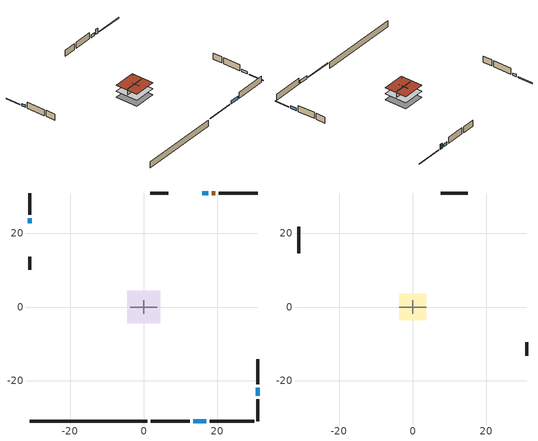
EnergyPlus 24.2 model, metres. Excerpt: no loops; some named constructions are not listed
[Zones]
conditioned space
 floor adiabatic (AdiabaticFloorConstruction): -4.44,-4.44 -4.44,4.44 4.44,4.44 4.44,-4.44 z0.3
 floor foundation (Slab2 construction): -4.44,-4.44 -4.44,4.44 4.44,4.44 4.44,-4.44 z-2.13
 wall outside (RimJoist1 construction): 1.9,-30.94 12.54,-30.94 z0.3:0.61
 wall outside (RimJoist2 construction): -30.94,30.94 -30.94,25.03 z0.3:0.61
 wall outside (RimJoist3 construction): 30.94,30.94 20.3,30.94 z0.3:0.61
 wall outside (RimJoist4 construction): 30.94,-30.94 30.94,-25.03 z0.3:0.61
 wall outside (AdiabaticWallConstruction 1): 19.38,30.94 18.46,30.94 z0.3:2.34
 wall outside (AdiabaticWallConstruction): 13.47,-30.94 16.95,-30.94 z0.3:1.46; -30.94,24.1 -30.94,22.77 z0.3:1.19; 17.53,30.94 15.85,30.94 z0.3:1.43; 30.94,-24.1 30.94,-21.87 z0.3:1.31
 wall outside (Wall3 construction): 17.88,-30.94 30.01,-30.94 z0.3:2.74
 wall outside (Wall4 construction): -30.94,13.6 -30.94,10.08 z0.3:2.74
 wall outside (Wall7 construction): 6.68,30.94 1.74,30.94 z0.3:2.74
 wall outside (Wall8 construction): 30.94,-20.94 30.94,-14.2 z0.3:2.74
 wall foundation (FoundationWall1 construction): -30.94,-30.94 0.97,-30.94 z-2.13:0.3
 wall to garage (Wall5 construction): 3.66,0 -3.66,0 z0.3:2.74
 wall to garage (Wall6 construction): 0,1.83 0,-1.83 z0.3:2.74
 window (WindowConstruction): 13.47,-30.94 16.95,-30.94 z0.3:1.46
 window (WindowConstruction 1): -30.94,24.1 -30.94,22.77 z0.3:1.19
 window (WindowConstruction 2): 17.53,30.94 15.85,30.94 z0.3:1.43
 window (WindowConstruction 3): 30.94,-24.1 30.94,-21.87 z0.3:1.31
 door (Door): 19.37,30.94 18.46,30.94 z0.3:2.34
 ceiling adiabatic (AdiabaticFloorConstruction): 4.44,-4.44 4.44,4.44 -4.44,4.44 -4.44,-4.44 z0.3
 roof outside (Roof2 construction): -4.44,4.44 -4.44,-4.44 4.44,-4.44 4.44,4.44 z2.74
garage
 floor foundation (Slab1 construction): -3.66,-3.66 -3.66,3.66 3.66,3.66 3.66,-3.66 z0
 wall outside (Wall1 construction): -30.94,21.85 -30.94,14.53 z0.3:2.74
 wall outside (Wall2 construction): 14.92,30.94 7.61,30.94 z0.3:2.74
 wall outside (Wall9 construction): 30.94,-13.27 30.94,-9.61 z0.3:2.74
 roof outside (Roof1 construction): -3.66,3.66 -3.66,-3.66 3.66,-3.66 3.66,3.66 z2.74
[Material] Roughness=Rough; Thermal Absorptance=0.9
Name | Thickness {m} | Conductivity {W/m-K} | Density {kg/m3} | Specific Heat {J/kg-K} | Solar Absorptance | Visible Absorptance
gypsum board | 0.0127 | 0.160291 | 801 | 837.4 | 0.6 | 0.6
osb sheathing 0.5 in. 2; osb sheathing 0.5 in. 3 | 0.0127 | 0.115458 | 512.64 | 1214.23 | 0.7 | 0.7
wall stud and cavity 2 | 0.1397 | 0.335416 | 139.0536 | 1170.24 | 0.7 | 0.7
[Construction]
Wall5 construction Reversed: gypsum board, wall stud and cavity 2, osb sheathing 0.5 in. 2
Wall6 construction Reversed: gypsum board, wall stud and cavity 2, osb sheathing 0.5 in. 3
[EnergyManagementSystem:Program]
mini_split_heat_pump_supply_fan_disaggregate_program: Set mini_split_heat_pump_supply_fan_clg = 0; Set mini_split_heat_pump_supply_fan_primary_htg = 0; Set mini_split_heat_pump_supply_fan_backup_htg = 0; If mini_split_heat_pump_clg_coil_s > 0; Set mini_split_heat_pump_supply_fan_clg = mini_split_heat_pump_supply_fan_s; ElseIf mini_split_heat_pump_htg_coil_s > 0 && (mini_split_heat_pump_backup_htg_coil_s > 0); Set mini_split_heat_pump_supply_fan_primary_htg = mini_split_heat_pump_supply_fan_s * mini_split_heat_pump_htg_coil_s / (mini_split_heat_pump_htg_coil_s + mini_split_heat_pump_backup_htg_coil_s); Set mini_split_heat_pump_supply_fan_backup_htg = mini_split_heat_pump_supply_fan_s * mini_split_heat_pump_backup_htg_coil_s / (mini_split_heat_pump_htg_coil_s + mini_split_heat_pump_backup_htg_coil_s); ElseIf mini_split_heat_pump_htg_coil_s > 0; Set mini_split_heat_pump_supply_fan_primary_htg = mini_split_heat_pump_supply_fan_s; Else; Set mini_split_heat_pump_supply_fan_backup_htg = mini_split_heat_pump_supply_fan_s; EndIf
natural_vent_program: Set Tin = tin_s; Set Tout = tout_s; Set Wout = out_wt_s; Set Pbar = out_pb_s; Set Phiout = (@RhFnTdbWPb Tout Wout Pbar); Set MaxHR = 0.0115; Set Tnvsp = (htg_sp_s + clg_sp_s) / 2; Set NVavail = natural_vent_s; Set ClgSsnAvail = cool_season; Set Qnv = 0; Set Qwhf = 0; Set whole_house_fan_act = 0; If ((Wout < MaxHR) && (Tin > Tout) && (Tin > Tnvsp) && (ClgSsnAvail > 0))|| ((Tin > Tout) && (Tin > Tnvsp) && (hvac_availability_schedule_s == 0)); Set WHF_Flow = 0; Set Adj = (Tin-Tnvsp)/(Tin-Tout); Set Adj = (@Min Adj 1); Set Adj = (@Max Adj 0); If (WHF_Flow > 0); Set Qwhf = WHF_Flow*Adj; Set WHF_W = 0; Set whole_house_fan_act = WHF_W*Adj; ElseIf (NVavail > 0); Set NVArea = 3753.3757190400006; Set Cs = 0.00010930442197923115; Set Cw = 7.138622473985284e-05; Set Tdiff = Tin-Tout; Set dT = (@Abs Tdiff); Set Vwind = site_vw_s; Set SGNV = NVArea*Adj*((((Cs*dT)+(Cw*(Vwind^2)))^0.5)/1000); Set MaxNV = 2.1369780228096005; Set Qnv = (@Min SGNV MaxNV); EndIf; EndIf; Set natural_vent_flow_act = Qnv; Set whole_house_fan_flow_act = Qwhf; Set natural_vent_program_Qnv = Qnv; Set natural_vent_program_Qwhf = Qwhf
total_airflows_program: Set total_infil_flow_rate = 0; Set total_mechvent_flow_rate = 0; Set total_natvent_flow_rate = 0; Set total_whf_flow_rate = 0; Set total_infil_flow_rate = total_infil_flow_rate + (infil_program_Qinf * 1); Set total_mechvent_flow_rate = total_mechvent_flow_rate + (infil_program_Qfan * 1); Set total_natvent_flow_rate = total_natvent_flow_rate + (natural_vent_program_Qnv * 1); Set total_whf_flow_rate = total_whf_flow_rate + (natural_vent_program_Qwhf * 1)
total_loads_program: Set loads_htg_tot = 0; Set loads_clg_tot = 0; If htg_load_cond > 0; Set loads_htg_tot = loads_htg_tot + (htg_load_cond - clg_load_cond) * 1.0; EndIf; Set loads_htg_tot = (@Max loads_htg_tot 0); If clg_load_cond > 0; Set loads_clg_tot = loads_clg_tot + (clg_load_cond - htg_load_cond) * 1.0; EndIf; Set loads_clg_tot = (@Max loads_clg_tot 0)
unmet_hours_program: Set htg_unmet_hours = 0; Set clg_unmet_hours = 0; Set unit_htg_unmet_hours = 0; If ((DayOfYear >= 1) && (DayOfYear <= 365)) && (hvac_availability_schedule_s == 1); Set unit_htg_unmet_hours = unit_htg_unmet_hours + conditioned_space_htg_unmet_s; If unit_htg_unmet_hours > htg_unmet_hours; Set htg_unmet_hours = unit_htg_unmet_hours; EndIf; EndIf; Set unit_clg_unmet_hours = 0; If ((DayOfYear >= 1) && (DayOfYear <= 365)) && (hvac_availability_schedule_s == 1); Set unit_clg_unmet_hours = unit_clg_unmet_hours + conditioned_space_clg_unmet_s; If unit_clg_unmet_hours > clg_unmet_hours; Set clg_unmet_hours = unit_clg_unmet_hours; EndIf; EndIf
water_heater_Control: Set water_heater_HPWHSchedOverride = water_heater_T_set; If (water_heater_amb_temp<5.56) || (water_heater_amb_temp>48.89); Set water_heater_UESchedOverride = water_heater_T_set; Set water_heater_LESchedOverride = water_heater_T_set; Else; Set water_heater_UESchedOverride = water_heater_T_set - 9.0; Set water_heater_LESchedOverride = 0; EndIf
water_heater_hpwh_EC_adj: If WarmupFlag == 0; Set dhw_e_cons = water_heater_tank_energy + water_heater_tank_on_cycle_parasitic + water_heater_tank_off_cycle_parasitic + water_heater_coil_energy + water_heater_fan_energy; Set water_heater_hpwh_ec_adj_act = 0.0 * dhw_e_cons / 1; EndIf
water_heater_InletAir: Set water_heater_Tamb_act = water_heater_amb_temp; Set water_heater_RHamb_act = 0; Set water_heater_RHamb_act = water_heater_RHamb_act + (water_heater_amb_rh / 100) / 1; Set water_heater_sens_act = (0 - water_heater_sens_cool - (water_heater_tl + water_heater_fan_pwr)) / 1; Set water_heater_lat_act = (0 - water_heater_lat_cool) / 1
[EnergyManagementSystem:ProgramCallingManager]
component_loads_program_calling_manager: EndOfZoneTimestepAfterZoneReporting; component_loads_program
fridge_schedule_program_calling_manager: BeginZoneTimestepAfterInitHeatBalance; fridge_schedule_program
infil_program_calling_manager: BeginZoneTimestepAfterInitHeatBalance; infil_program
mini_split_heat_pump_supply_fan_disaggregate_program_calling_manager: EndOfSystemTimestepBeforeHVACReporting; mini_split_heat_pump_supply_fan_disaggregate_program
natural_vent_program_calling_manager: BeginZoneTimestepAfterInitHeatBalance; natural_vent_program
total_airflows_program_calling_manager: EndOfZoneTimestepAfterZoneReporting; total_airflows_program
total_loads_program_calling_manager: EndOfZoneTimestepAfterZoneReporting; total_loads_program
unmet_hours_program_calling_manager: EndOfZoneTimestepBeforeZoneReporting; unmet_hours_program
water_heater_hpwh_EC_adj_ProgramManager: EndOfSystemTimestepBeforeHVACReporting; water_heater_hpwh_EC_adj
water_heater_ProgramManager: InsideHVACSystemIterationLoop; water_heater_Control; water_heater_InletAir
[EnergyManagementSystem:OutputVariable]
Name | EMS Variable | Type of Data in Variable | Update Frequency | EMS Program or Subroutine | Units
mini split heat pump supply fan disaggregate clg | mini_split_heat_pump_supply_fan_clg | Summed | SystemTimestep | mini_split_heat_pump_supply_fan_disaggregate_program | J
mini split heat pump supply fan disaggregate htg backup | mini_split_heat_pump_supply_fan_backup_htg | Summed | SystemTimestep | mini_split_heat_pump_supply_fan_disaggregate_program | J
mini split heat pump supply fan disaggregate htg primary | mini_split_heat_pump_supply_fan_primary_htg | Summed | SystemTimestep | mini_split_heat_pump_supply_fan_disaggregate_program | J
loads_htg_tot_peakload_outvar; loads_htg_tot_annual_outvar; loads_htg_tot_timeseries_outvar | loads_htg_tot | Summed | ZoneTimestep | total_loads_program | J
loads_clg_tot_peakload_outvar; loads_clg_tot_annual_outvar; loads_clg_tot_timeseries_outvar | loads_clg_tot | Summed | ZoneTimestep | total_loads_program | J
htg_unmet_hours_annual_outvar; htg_unmet_hours_timeseries_outvar | htg_unmet_hours | Summed | ZoneTimestep | unmet_hours_program | hr
clg_unmet_hours_annual_outvar; clg_unmet_hours_timeseries_outvar | clg_unmet_hours | Summed | ZoneTimestep | unmet_hours_program | hr
loads_htg_roofs_annual_outvar; loads_htg_roofs_timeseries_outvar | loads_htg_roofs | Summed | ZoneTimestep | component_loads_program | J
loads_htg_ceilings_annual_outvar; loads_htg_ceilings_timeseries_outvar | loads_htg_ceilings | Summed | ZoneTimestep | component_loads_program | J
loads_htg_walls_annual_outvar; loads_htg_walls_timeseries_outvar | loads_htg_walls | Summed | ZoneTimestep | component_loads_program | J
loads_htg_rim_joists_annual_outvar; loads_htg_rim_joists_timeseries_outvar | loads_htg_rim_joists | Summed | ZoneTimestep | component_loads_program | J
loads_htg_foundation_walls_annual_outvar; loads_htg_foundation_walls_timeseries_outvar | loads_htg_foundation_walls | Summed | ZoneTimestep | component_loads_program | J
loads_htg_doors_annual_outvar; loads_htg_doors_timeseries_outvar | loads_htg_doors | Summed | ZoneTimestep | component_loads_program | J
loads_htg_windows_conduction_annual_outvar; loads_htg_windows_conduction_timeseries_outvar | loads_htg_windows_conduction | Summed | ZoneTimestep | component_loads_program | J
loads_htg_windows_solar_annual_outvar; loads_htg_windows_solar_timeseries_outvar | loads_htg_windows_solar | Summed | ZoneTimestep | component_loads_program | J
loads_htg_skylights_conduction_annual_outvar; loads_htg_skylights_conduction_timeseries_outvar | loads_htg_skylights_conduction | Summed | ZoneTimestep | component_loads_program | J
loads_htg_skylights_solar_annual_outvar; loads_htg_skylights_solar_timeseries_outvar | loads_htg_skylights_solar | Summed | ZoneTimestep | component_loads_program | J
loads_htg_floors_annual_outvar; loads_htg_floors_timeseries_outvar | loads_htg_floors | Summed | ZoneTimestep | component_loads_program | J
loads_htg_slabs_annual_outvar; loads_htg_slabs_timeseries_outvar | loads_htg_slabs | Summed | ZoneTimestep | component_loads_program | J
loads_htg_internal_mass_annual_outvar; loads_htg_internal_mass_timeseries_outvar | loads_htg_internal_mass | Summed | ZoneTimestep | component_loads_program | J
loads_htg_infil_annual_outvar; loads_htg_infil_timeseries_outvar | loads_htg_infil | Summed | ZoneTimestep | component_loads_program | J
loads_htg_natvent_annual_outvar; loads_htg_natvent_timeseries_outvar | loads_htg_natvent | Summed | ZoneTimestep | component_loads_program | J
loads_htg_mechvent_annual_outvar; loads_htg_mechvent_timeseries_outvar | loads_htg_mechvent | Summed | ZoneTimestep | component_loads_program | J
loads_htg_whf_annual_outvar; loads_htg_whf_timeseries_outvar | loads_htg_whf | Summed | ZoneTimestep | component_loads_program | J
loads_htg_ducts_annual_outvar; loads_htg_ducts_timeseries_outvar | loads_htg_ducts | Summed | ZoneTimestep | component_loads_program | J
loads_htg_intgains_annual_outvar; loads_htg_intgains_timeseries_outvar | loads_htg_intgains | Summed | ZoneTimestep | component_loads_program | J
loads_htg_lighting_annual_outvar; loads_htg_lighting_timeseries_outvar | loads_htg_lighting | Summed | ZoneTimestep | component_loads_program | J
loads_clg_roofs_annual_outvar; loads_clg_roofs_timeseries_outvar | loads_clg_roofs | Summed | ZoneTimestep | component_loads_program | J
loads_clg_ceilings_annual_outvar; loads_clg_ceilings_timeseries_outvar | loads_clg_ceilings | Summed | ZoneTimestep | component_loads_program | J
loads_clg_walls_annual_outvar; loads_clg_walls_timeseries_outvar | loads_clg_walls | Summed | ZoneTimestep | component_loads_program | J
loads_clg_rim_joists_annual_outvar; loads_clg_rim_joists_timeseries_outvar | loads_clg_rim_joists | Summed | ZoneTimestep | component_loads_program | J
loads_clg_foundation_walls_annual_outvar; loads_clg_foundation_walls_timeseries_outvar | loads_clg_foundation_walls | Summed | ZoneTimestep | component_loads_program | J
loads_clg_doors_annual_outvar; loads_clg_doors_timeseries_outvar | loads_clg_doors | Summed | ZoneTimestep | component_loads_program | J
loads_clg_windows_conduction_annual_outvar; loads_clg_windows_conduction_timeseries_outvar | loads_clg_windows_conduction | Summed | ZoneTimestep | component_loads_program | J
loads_clg_windows_solar_annual_outvar; loads_clg_windows_solar_timeseries_outvar | loads_clg_windows_solar | Summed | ZoneTimestep | component_loads_program | J
loads_clg_skylights_conduction_annual_outvar; loads_clg_skylights_conduction_timeseries_outvar | loads_clg_skylights_conduction | Summed | ZoneTimestep | component_loads_program | J
loads_clg_skylights_solar_annual_outvar; loads_clg_skylights_solar_timeseries_outvar | loads_clg_skylights_solar | Summed | ZoneTimestep | component_loads_program | J
loads_clg_floors_annual_outvar; loads_clg_floors_timeseries_outvar | loads_clg_floors | Summed | ZoneTimestep | component_loads_program | J
loads_clg_slabs_annual_outvar; loads_clg_slabs_timeseries_outvar | loads_clg_slabs | Summed | ZoneTimestep | component_loads_program | J
loads_clg_internal_mass_annual_outvar; loads_clg_internal_mass_timeseries_outvar | loads_clg_internal_mass | Summed | ZoneTimestep | component_loads_program | J
loads_clg_infil_annual_outvar; loads_clg_infil_timeseries_outvar | loads_clg_infil | Summed | ZoneTimestep | component_loads_program | J
loads_clg_natvent_annual_outvar; loads_clg_natvent_timeseries_outvar | loads_clg_natvent | Summed | ZoneTimestep | component_loads_program | J
loads_clg_mechvent_annual_outvar; loads_clg_mechvent_timeseries_outvar | loads_clg_mechvent | Summed | ZoneTimestep | component_loads_program | J
loads_clg_whf_annual_outvar; loads_clg_whf_timeseries_outvar | loads_clg_whf | Summed | ZoneTimestep | component_loads_program | J
loads_clg_ducts_annual_outvar; loads_clg_ducts_timeseries_outvar | loads_clg_ducts | Summed | ZoneTimestep | component_loads_program | J
loads_clg_intgains_annual_outvar; loads_clg_intgains_timeseries_outvar | loads_clg_intgains | Summed | ZoneTimestep | component_loads_program | J
loads_clg_lighting_annual_outvar; loads_clg_lighting_timeseries_outvar | loads_clg_lighting | Summed | ZoneTimestep | component_loads_program | J
total_infil_flow_rate_timeseries_outvar | total_infil_flow_rate | Averaged | ZoneTimestep | total_airflows_program | m^3/s
total_mechvent_flow_rate_timeseries_outvar | total_mechvent_flow_rate | Averaged | ZoneTimestep | total_airflows_program | m^3/s
total_natvent_flow_rate_timeseries_outvar | total_natvent_flow_rate | Averaged | ZoneTimestep | total_airflows_program | m^3/s
total_whf_flow_rate_timeseries_outvar | total_whf_flow_rate | Averaged | ZoneTimestep | total_airflows_program | m^3/s
[Schedule:Day:Interval]
cooling season schedule day; cooling season schedule day 2; cooling season schedule default day; hvac availability schedule day; natural vent schedule default day: No, 24:00, 0
cooling season schedule day 1; hvac availability schedule default day; natural vent schedule day: No, 24:00, 1
[Schedule:Week:Daily]
cooling season schedule Week Rule - Jan1-May26: cooling season schedule day, cooling season schedule day, cooling season schedule day, cooling season schedule day, cooling season schedule day, cooling season schedule day, cooling season schedule day, cooling season schedule default day, cooling season schedule default day, cooling season schedule default day, cooling season schedule default day, cooling season schedule default day
cooling season schedule Week Rule - May27-Jun2: cooling season schedule day, cooling season schedule day, cooling season schedule day, cooling season schedule day, cooling season schedule day, cooling season schedule day 1, cooling season schedule day 1, cooling season schedule default day, cooling season schedule default day, cooling season schedule default day, cooling season schedule default day, cooling season schedule default day
cooling season schedule Week Rule - Jun3-Sep29: cooling season schedule day 1, cooling season schedule day 1, cooling season schedule day 1, cooling season schedule day 1, cooling season schedule day 1, cooling season schedule day 1, cooling season schedule day 1, cooling season schedule default day, cooling season schedule default day, cooling season schedule default day, cooling season schedule default day, cooling season schedule default day
cooling season schedule Week Rule - Sep30-Oct6: cooling season schedule day 1, cooling season schedule day 2, cooling season schedule day 2, cooling season schedule day 2, cooling season schedule day 2, cooling season schedule day 2, cooling season schedule day 2, cooling season schedule default day, cooling season schedule default day, cooling season schedule default day, cooling season schedule default day, cooling season schedule default day
cooling season schedule Week Rule - Oct7-Dec31: cooling season schedule day 2, cooling season schedule day 2, cooling season schedule day 2, cooling season schedule day 2, cooling season schedule day 2, cooling season schedule day 2, cooling season schedule day 2, cooling season schedule default day, cooling season schedule default day, cooling season schedule default day, cooling season schedule default day, cooling season schedule default day
hvac availability schedule Week Rule - Jan1-Jul21; hvac availability schedule Week Rule - Aug5-Dec31: hvac availability schedule default day, hvac availability schedule default day, hvac availability schedule default day, hvac availability schedule default day, hvac availability schedule default day, hvac availability schedule default day, hvac availability schedule default day, hvac availability schedule default day, hvac availability schedule default day, hvac availability schedule default day, hvac availability schedule default day, hvac availability schedule default day
hvac availability schedule Week Rule - Jul22-Jul28: hvac availability schedule default day, hvac availability schedule default day, hvac availability schedule default day, hvac availability schedule default day, hvac availability schedule day, hvac availability schedule day, hvac availability schedule day, hvac availability schedule default day, hvac availability schedule default day, hvac availability schedule default day, hvac availability schedule default day, hvac availability schedule default day
hvac availability schedule Week Rule - Jul29-Aug4: hvac availability schedule day, hvac availability schedule day, hvac availability schedule day, hvac availability schedule day, hvac availability schedule default day, hvac availability schedule default day, hvac availability schedule default day, hvac availability schedule default day, hvac availability schedule default day, hvac availability schedule default day, hvac availability schedule default day, hvac availability schedule default day
natural vent schedule Week Rule - Jan1-Jan6: natural vent schedule day, natural vent schedule day, natural vent schedule default day, natural vent schedule day, natural vent schedule default day, natural vent schedule day, natural vent schedule default day, natural vent schedule default day, natural vent schedule default day, natural vent schedule default day, natural vent schedule default day, natural vent schedule default day
natural vent schedule Week Rule - Jan7-Dec31: natural vent schedule default day, natural vent schedule day, natural vent schedule default day, natural vent schedule day, natural vent schedule default day, natural vent schedule day, natural vent schedule default day, natural vent schedule default day, natural vent schedule default day, natural vent schedule default day, natural vent schedule default day, natural vent schedule default day
[Schedule:Year]
cooling season schedule: cooling season schedule Week Rule - Jan1-May26, 1, 1, 5, 26, cooling season schedule Week Rule - May27-Jun2, 5, 27, 6, 2, cooling season schedule Week Rule - Jun3-Sep29, 6, 3, 9, 29, cooling season schedule Week Rule - Sep30-Oct6, 9, 30, 10, 6, cooling season schedule Week Rule - Oct7-Dec31, 10, 7, 12, 31
hvac availability schedule: hvac availability schedule Week Rule - Jan1-Jul21, 1, 1, 7, 21, hvac availability schedule Week Rule - Jul22-Jul28, 7, 22, 7, 28, hvac availability schedule Week Rule - Jul29-Aug4, 7, 29, 8, 4, hvac availability schedule Week Rule - Aug5-Dec31, 8, 5, 12, 31
natural vent schedule: natural vent schedule Week Rule - Jan1-Jan6, 1, 1, 1, 6, natural vent schedule Week Rule - Jan7-Dec31, 1, 7, 12, 31
[Schedule:File]
hot_water_dishwasher: File=in.schedules.csv; Column Number=7; Rows to Skip at Top=1; Number of Hours of Data=8760; Column Separator=Comma; Interpolate to Timestep=Yes; Minutes per Item=15; Adjust Schedule for Daylight Savings=Yes
